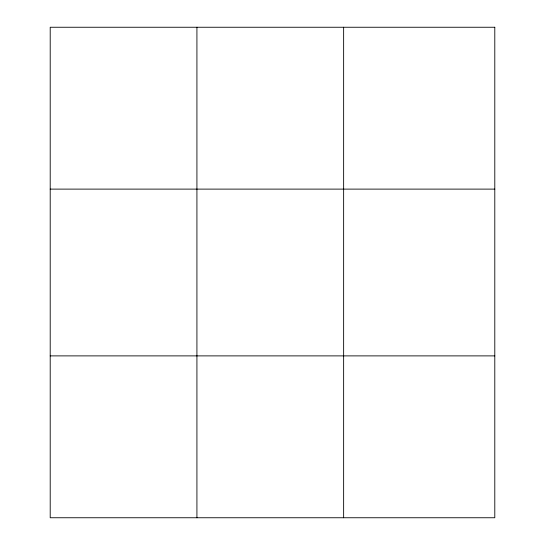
<?xml version="1.0" encoding="UTF-8"?>
<svg xmlns="http://www.w3.org/2000/svg" width="545" height="545" viewBox="0 0 545 545"><rect width="100%" height="100%" fill="white"/><g stroke="black" fill="none" stroke-linecap="round" stroke-linejoin="round"><path stroke-width="0.82" d="M196.922 27.25L196.922 517.75M343.636 27.25L343.636 517.75M50.208 189.115L494.792 189.115M50.208 355.885L494.792 355.885M494.792 27.25L494.792 517.75L50.208 517.75L50.208 27.25L494.792 27.25"/></g></svg>
